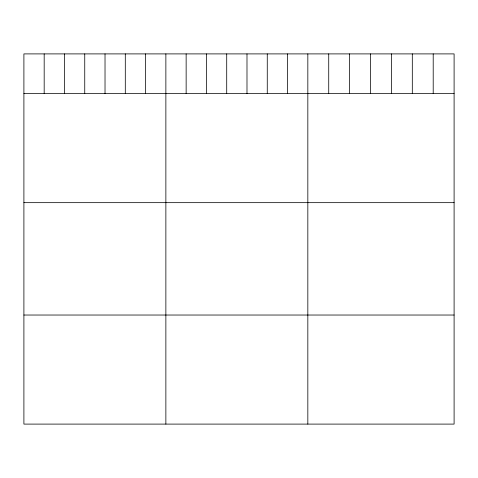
<?xml version="1.0" encoding="UTF-8"?>
<svg xmlns="http://www.w3.org/2000/svg" width="478" height="478" viewBox="0 0 478 478"><rect width="100%" height="100%" fill="white"/><g stroke="black" fill="none" stroke-linecap="round" stroke-linejoin="round"><path stroke-width="0.72" d="M454.1 93.598L454.1 424.1L23.9 424.1L23.9 53.9L454.1 53.9L454.1 93.598L23.9 93.598M23.9 202.66L454.1 202.66M23.9 315.032L454.1 315.032M433.205 53.9L433.205 93.598M412.311 53.9L412.311 93.598M391.416 53.9L391.416 93.598M370.516 53.9L370.516 93.598M349.621 53.9L349.621 93.598M328.727 53.9L328.727 93.598M307.832 53.9L307.832 424.1M287.553 53.9L287.553 93.598M267.268 53.9L267.268 93.598M246.989 53.9L246.989 93.598M226.709 53.9L226.709 93.598M206.43 53.9L206.43 93.598M186.145 53.9L186.145 93.598M165.866 53.9L165.866 424.1M145.587 53.9L145.587 93.598M125.302 53.9L125.302 93.598M105.023 53.9L105.023 93.598M84.743 53.9L84.743 93.598M64.464 53.9L64.464 93.598M44.179 53.9L44.179 93.598"/></g></svg>
